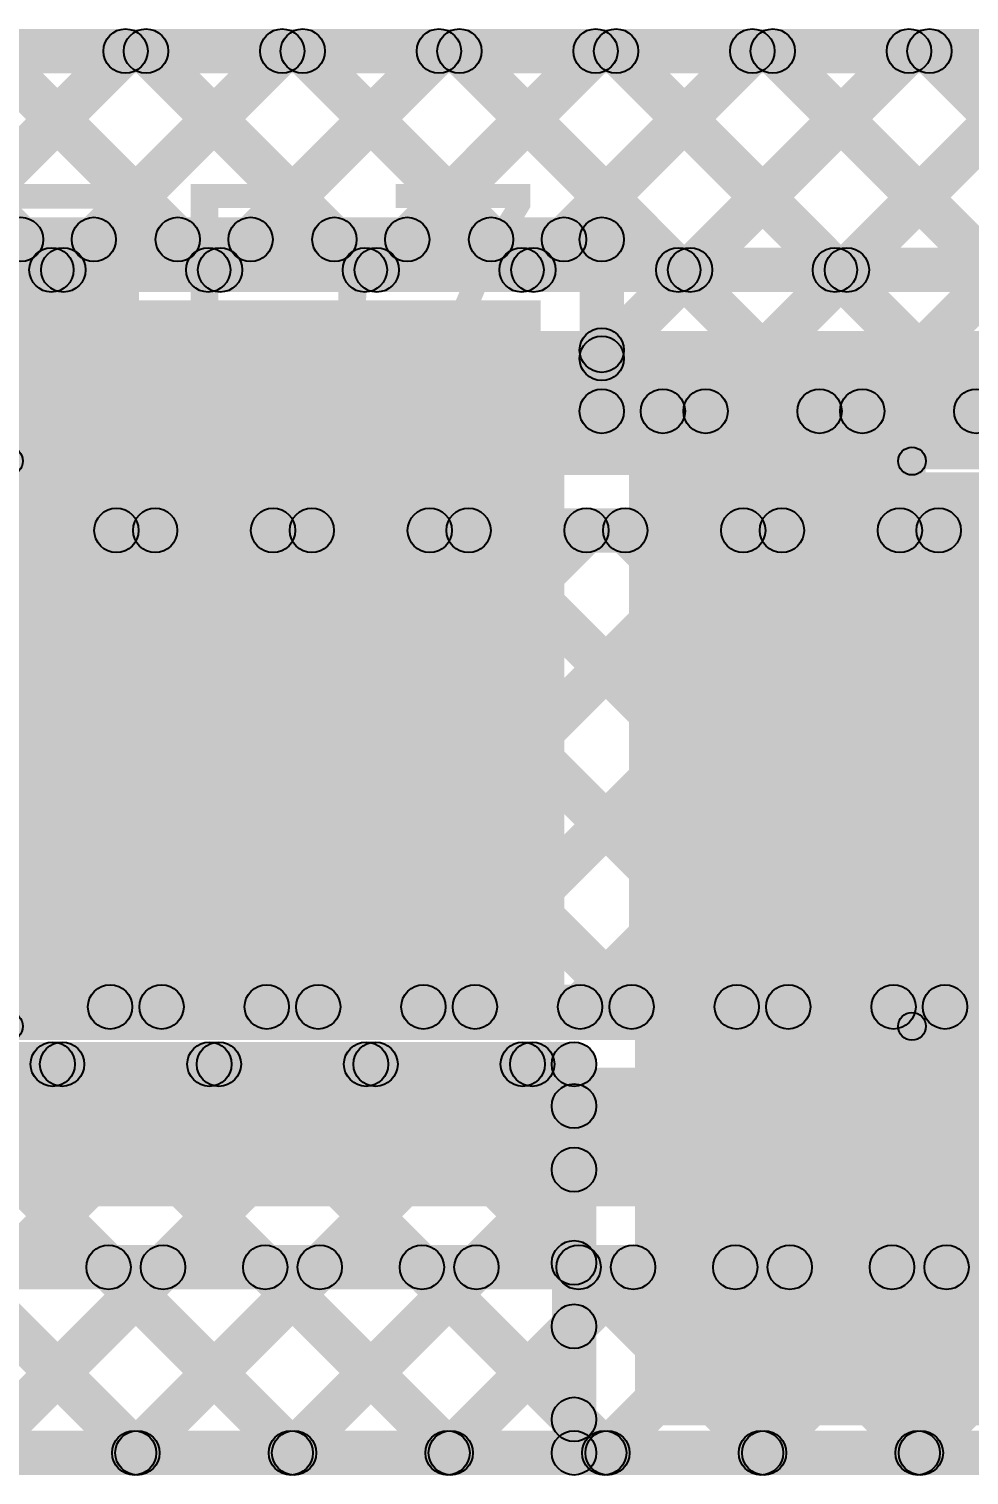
# Model space of a CAD drawing. Header units: millimetres. Extents: x -0.2 to 4.57, y -0.3 to 0.49.
# Drawn here: x 3.1789 to 3.3486, y 0.027 to 0.288 of the extents above; entities that cross this region are included whole.
import ezdxf

# ---------------------------------------------------------------- set-up
doc = ezdxf.new("R2010")
doc.units = ezdxf.units.MM
doc.header["$MEASUREMENT"] = 0
for name, color, linetype in [('BottomLayer', 5, 'Continuous'), ('TopLayer', 1, 'Continuous'), ('TopOverlay', 2, 'Continuous'), ('TopPaste', 8, 'Continuous'), ('TopSolder', 216, 'Continuous')]:
    doc.layers.add(name, color=color, linetype=linetype)

# ---------------------------------------------------------------- blocks, each defined once
blk = doc.blocks.new('W_____LED_9')
at = {"layer": 'TopLayer'}
for points in [[(-0.06526, 0.04685), (-0.02195, 0.04685), (-0.02195, -0.04685), (-0.06526, -0.04685)], [(-0.00226, 0.04685), (0.08947, 0.04685), (0.08947, -0.04685), (-0.00226, -0.04685)]]:
    blk.add_hatch(color=1, dxfattribs=at).paths.add_polyline_path(points)
at = {"layer": 'TopOverlay'}
h = blk.add_hatch(color=2, dxfattribs=at)
edge = h.paths.add_edge_path()
edge.add_arc((-0.069, 0.051), 0.0025, 0, 360)
h = blk.add_hatch(color=2, dxfattribs=at)
edge = h.paths.add_edge_path()
edge.add_arc((-0.069, 0.051), 0.0025, 0, 360)
for points in [[(0.094, 0.0535), (0.094, 0.0485), (-0.069, 0.0485), (-0.069, 0.0535)], [(0.134, 0.05301), (0.091, 0.05301), (0.091, -0.05299), (0.134, -0.05299)], [(-0.0715, 0.051), (-0.0665, 0.051), (-0.0665, -0.051), (-0.0715, -0.051)], [(0.094, -0.0485), (0.094, -0.0535), (-0.069, -0.0535), (-0.069, -0.0485)]]:
    blk.add_hatch(color=2, dxfattribs=at).paths.add_polyline_path(points)
h = blk.add_hatch(color=2, dxfattribs=at)
edge = h.paths.add_edge_path()
edge.add_arc((0.094, 0.051), 0.0025, 0, 360)
h = blk.add_hatch(color=2, dxfattribs=at)
edge = h.paths.add_edge_path()
edge.add_arc((-0.069, -0.051), 0.0025, 0, 360)
h = blk.add_hatch(color=2, dxfattribs=at)
edge = h.paths.add_edge_path()
edge.add_arc((-0.069, -0.051), 0.0025, 0, 360)
h = blk.add_hatch(color=2, dxfattribs=at)
edge = h.paths.add_edge_path()
edge.add_arc((0.094, -0.051), 0.0025, 0, 360)
at = {"layer": 'TopPaste'}
for points in [[(-0.06526, 0.04685), (-0.02195, 0.04685), (-0.02195, -0.04685), (-0.06526, -0.04685)], [(-0.00226, 0.04685), (0.08947, 0.04685), (0.08947, -0.04685), (-0.00226, -0.04685)]]:
    blk.add_hatch(color=8, dxfattribs=at).paths.add_polyline_path(points)
at = {"layer": 'TopSolder'}
for points in [[(-0.06926, 0.05085), (-0.01795, 0.05085), (-0.01795, -0.05085), (-0.06926, -0.05085)], [(-0.00626, 0.05085), (0.09347, 0.05085), (0.09347, -0.05085), (-0.00626, -0.05085)]]:
    blk.add_hatch(color=216, dxfattribs=at).paths.add_polyline_path(points)
at = {"layer": 'TopOverlay'}
for centre in [(-0.069, 0.051), (-0.069, 0.051), (0.094, 0.051), (-0.069, -0.051), (-0.069, -0.051), (0.094, -0.051)]:
    blk.add_circle(centre, 0.0025, dxfattribs=at)

msp = doc.modelspace()

# ---------------------------------------------------------------- hatches: boundary and pattern name
at = {"layer": 'BottomLayer'}
for points in [[(0.05826, 0.28), (0.05826, 0.288), (4.48726, 0.288), (4.48726, 0.28)], [(3.1406, 0.28117), (3.14626, 0.28683), (3.18576, 0.24733), (3.1801, 0.24167)], [(3.15963, 0.24167), (3.15397, 0.24733), (3.19347, 0.28683), (3.19913, 0.28117)], [(3.16889, 0.28117), (3.17455, 0.28683), (3.21405, 0.24733), (3.20839, 0.24167)], [(3.18791, 0.24167), (3.18226, 0.24733), (3.22176, 0.28683), (3.22741, 0.28117)], [(3.19717, 0.28117), (3.20283, 0.28683), (3.24233, 0.24733), (3.23667, 0.24167)], [(3.2162, 0.24167), (3.21054, 0.24733), (3.25004, 0.28683), (3.2557, 0.28117)], [(3.22546, 0.28117), (3.23111, 0.28683), (3.27061, 0.24733), (3.26496, 0.24167)], [(3.24448, 0.24167), (3.23882, 0.24733), (3.27832, 0.28683), (3.28398, 0.28117)], [(3.25374, 0.28117), (3.2594, 0.28683), (3.2989, 0.24733), (3.29324, 0.24167)], [(3.27277, 0.24167), (3.26711, 0.24733), (3.30661, 0.28683), (3.31227, 0.28117)], [(3.28203, 0.28117), (3.28768, 0.28683), (3.32718, 0.24733), (3.32153, 0.24167)], [(3.30105, 0.24167), (3.29539, 0.24733), (3.33489, 0.28683), (3.34055, 0.28117)], [(3.31031, 0.28117), (3.31597, 0.28683), (3.35547, 0.24733), (3.34981, 0.24167)], [(3.32933, 0.24167), (3.32368, 0.24733), (3.36318, 0.28683), (3.36883, 0.28117)], [(3.33859, 0.28117), (3.34425, 0.28683), (3.38375, 0.24733), (3.37809, 0.24167)], [(2.52026, 0.2405), (2.52026, 0.2485), (3.49926, 0.2485), (3.49926, 0.2405)], [(2.52026, 0.2085), (2.52026, 0.2335), (3.49926, 0.2335), (3.49926, 0.2085)], [(2.53, 0.1935), (2.53, 0.2015), (3.39404, 0.2015), (3.39404, 0.1935)], [(3.11148, 0.10867), (3.10582, 0.11433), (3.19182, 0.20033), (3.19748, 0.19467)], [(3.11397, 0.19467), (3.11962, 0.20033), (3.20562, 0.11433), (3.19997, 0.10867)], [(3.13977, 0.10867), (3.13411, 0.11433), (3.22011, 0.20033), (3.22577, 0.19467)], [(3.14225, 0.19467), (3.14791, 0.20033), (3.23391, 0.11433), (3.22825, 0.10867)], [(3.16805, 0.10867), (3.16239, 0.11433), (3.24839, 0.20033), (3.25405, 0.19467)], [(3.17054, 0.19467), (3.17619, 0.20033), (3.26219, 0.11433), (3.25654, 0.10867)], [(3.19633, 0.10867), (3.19068, 0.11433), (3.27668, 0.20033), (3.28233, 0.19467)], [(3.19882, 0.19467), (3.20448, 0.20033), (3.29048, 0.11433), (3.28482, 0.10867)], [(3.22462, 0.10867), (3.21896, 0.11433), (3.30496, 0.20033), (3.31062, 0.19467)], [(3.2271, 0.19467), (3.23276, 0.20033), (3.31876, 0.11433), (3.3131, 0.10867)], [(3.2529, 0.10867), (3.24725, 0.11433), (3.33325, 0.20033), (3.3389, 0.19467)], [(3.25539, 0.19467), (3.26105, 0.20033), (3.34705, 0.11433), (3.34139, 0.10867)], [(3.28119, 0.10867), (3.27553, 0.11433), (3.36153, 0.20033), (3.36719, 0.19467)], [(3.28367, 0.19467), (3.28933, 0.20033), (3.37533, 0.11433), (3.36967, 0.10867)], [(3.30947, 0.10867), (3.30381, 0.11433), (3.38981, 0.20033), (3.39547, 0.19467)], [(3.31196, 0.19467), (3.31761, 0.20033), (3.38642, 0.13152), (3.38077, 0.12586)], [(3.34024, 0.19467), (3.3459, 0.20033), (3.37802, 0.16821), (3.37236, 0.16255)], [(3.33776, 0.10867), (3.3321, 0.11433), (3.372, 0.15423), (3.37766, 0.14857)], [(2.76194, 0.1075), (2.76194, 0.1155), (3.40402, 0.1155), (3.40402, 0.1075)], [(2.75126, 0.0755), (2.75126, 0.1005), (4.18547, 0.1005), (4.18547, 0.0755)], [(2.76194, 0.0605), (2.76194, 0.0685), (4.17479, 0.0685), (4.17479, 0.0605)], [(3.16211, 0.06167), (3.16777, 0.06733), (3.20127, 0.03383), (3.19561, 0.02817)], [(3.1724, 0.02817), (3.16675, 0.03383), (3.20025, 0.06733), (3.2059, 0.06167)], [(3.1904, 0.06167), (3.19606, 0.06733), (3.22956, 0.03383), (3.2239, 0.02817)], [(3.20069, 0.02817), (3.19503, 0.03383), (3.22853, 0.06733), (3.23419, 0.06167)], [(3.21868, 0.06167), (3.22434, 0.06733), (3.25784, 0.03383), (3.25218, 0.02817)], [(3.22897, 0.02817), (3.22331, 0.03383), (3.25681, 0.06733), (3.26247, 0.06167)], [(3.24697, 0.06167), (3.25262, 0.06733), (3.28612, 0.03383), (3.28047, 0.02817)], [(3.25726, 0.02817), (3.2516, 0.03383), (3.2851, 0.06733), (3.29076, 0.06167)], [(3.27525, 0.06167), (3.28091, 0.06733), (3.31441, 0.03383), (3.30875, 0.02817)], [(3.28554, 0.02817), (3.27988, 0.03383), (3.31338, 0.06733), (3.31904, 0.06167)], [(3.30354, 0.06167), (3.30919, 0.06733), (3.34269, 0.03383), (3.33704, 0.02817)], [(3.31382, 0.02817), (3.30817, 0.03383), (3.34167, 0.06733), (3.34732, 0.06167)], [(3.33182, 0.06167), (3.33748, 0.06733), (3.37098, 0.03383), (3.36532, 0.02817)], [(3.34211, 0.02817), (3.33645, 0.03383), (3.36995, 0.06733), (3.37561, 0.06167)], [(0.05826, 0.027), (0.05826, 0.035), (4.48726, 0.035), (4.48726, 0.027)]]:
    msp.add_hatch(color=5, dxfattribs=at).paths.add_polyline_path(points)
h = msp.add_hatch(color=5, dxfattribs=at)
edge = h.paths.add_edge_path()
edge.add_arc((3.1963, 0.284), 0.004, 0, 360)
h = msp.add_hatch(color=5, dxfattribs=at)
edge = h.paths.add_edge_path()
edge.add_arc((3.2, 0.284), 0.004, 0, 360)
h = msp.add_hatch(color=5, dxfattribs=at)
edge = h.paths.add_edge_path()
edge.add_arc((3.22458, 0.284), 0.004, 0, 360)
h = msp.add_hatch(color=5, dxfattribs=at)
edge = h.paths.add_edge_path()
edge.add_arc((3.22829, 0.284), 0.004, 0, 360)
h = msp.add_hatch(color=5, dxfattribs=at)
edge = h.paths.add_edge_path()
edge.add_arc((3.25287, 0.284), 0.004, 0, 360)
h = msp.add_hatch(color=5, dxfattribs=at)
edge = h.paths.add_edge_path()
edge.add_arc((3.25657, 0.284), 0.004, 0, 360)
h = msp.add_hatch(color=5, dxfattribs=at)
edge = h.paths.add_edge_path()
edge.add_arc((3.28115, 0.284), 0.004, 0, 360)
h = msp.add_hatch(color=5, dxfattribs=at)
edge = h.paths.add_edge_path()
edge.add_arc((3.28485, 0.284), 0.004, 0, 360)
h = msp.add_hatch(color=5, dxfattribs=at)
edge = h.paths.add_edge_path()
edge.add_arc((3.30944, 0.284), 0.004, 0, 360)
h = msp.add_hatch(color=5, dxfattribs=at)
edge = h.paths.add_edge_path()
edge.add_arc((3.31314, 0.284), 0.004, 0, 360)
h = msp.add_hatch(color=5, dxfattribs=at)
edge = h.paths.add_edge_path()
edge.add_arc((3.33772, 0.284), 0.004, 0, 360)
h = msp.add_hatch(color=5, dxfattribs=at)
edge = h.paths.add_edge_path()
edge.add_arc((3.34142, 0.284), 0.004, 0, 360)
h = msp.add_hatch(color=5, dxfattribs=at)
edge = h.paths.add_edge_path()
edge.add_arc((3.18293, 0.2445), 0.004, 0, 360)
h = msp.add_hatch(color=5, dxfattribs=at)
edge = h.paths.add_edge_path()
edge.add_arc((3.18508, 0.2445), 0.004, 0, 360)
h = msp.add_hatch(color=5, dxfattribs=at)
edge = h.paths.add_edge_path()
edge.add_arc((3.21122, 0.2445), 0.004, 0, 360)
h = msp.add_hatch(color=5, dxfattribs=at)
edge = h.paths.add_edge_path()
edge.add_arc((3.21337, 0.2445), 0.004, 0, 360)
h = msp.add_hatch(color=5, dxfattribs=at)
edge = h.paths.add_edge_path()
edge.add_arc((3.2395, 0.2445), 0.004, 0, 360)
h = msp.add_hatch(color=5, dxfattribs=at)
edge = h.paths.add_edge_path()
edge.add_arc((3.24165, 0.2445), 0.004, 0, 360)
h = msp.add_hatch(color=5, dxfattribs=at)
edge = h.paths.add_edge_path()
edge.add_arc((3.26779, 0.2445), 0.004, 0, 360)
h = msp.add_hatch(color=5, dxfattribs=at)
edge = h.paths.add_edge_path()
edge.add_arc((3.26994, 0.2445), 0.004, 0, 360)
h = msp.add_hatch(color=5, dxfattribs=at)
edge = h.paths.add_edge_path()
edge.add_arc((3.29607, 0.2445), 0.004, 0, 360)
h = msp.add_hatch(color=5, dxfattribs=at)
edge = h.paths.add_edge_path()
edge.add_arc((3.29822, 0.2445), 0.004, 0, 360)
h = msp.add_hatch(color=5, dxfattribs=at)
edge = h.paths.add_edge_path()
edge.add_arc((3.32435, 0.2445), 0.004, 0, 360)
h = msp.add_hatch(color=5, dxfattribs=at)
edge = h.paths.add_edge_path()
edge.add_arc((3.32651, 0.2445), 0.004, 0, 360)
h = msp.add_hatch(color=5, dxfattribs=at)
edge = h.paths.add_edge_path()
edge.add_arc((3.19465, 0.1975), 0.004, 0, 360)
h = msp.add_hatch(color=5, dxfattribs=at)
edge = h.paths.add_edge_path()
edge.add_arc((3.20165, 0.1975), 0.004, 0, 360)
h = msp.add_hatch(color=5, dxfattribs=at)
edge = h.paths.add_edge_path()
edge.add_arc((3.22294, 0.1975), 0.004, 0, 360)
h = msp.add_hatch(color=5, dxfattribs=at)
edge = h.paths.add_edge_path()
edge.add_arc((3.22993, 0.1975), 0.004, 0, 360)
h = msp.add_hatch(color=5, dxfattribs=at)
edge = h.paths.add_edge_path()
edge.add_arc((3.25122, 0.1975), 0.004, 0, 360)
h = msp.add_hatch(color=5, dxfattribs=at)
edge = h.paths.add_edge_path()
edge.add_arc((3.25822, 0.1975), 0.004, 0, 360)
h = msp.add_hatch(color=5, dxfattribs=at)
edge = h.paths.add_edge_path()
edge.add_arc((3.27951, 0.1975), 0.004, 0, 360)
h = msp.add_hatch(color=5, dxfattribs=at)
edge = h.paths.add_edge_path()
edge.add_arc((3.2865, 0.1975), 0.004, 0, 360)
h = msp.add_hatch(color=5, dxfattribs=at)
edge = h.paths.add_edge_path()
edge.add_arc((3.30779, 0.1975), 0.004, 0, 360)
h = msp.add_hatch(color=5, dxfattribs=at)
edge = h.paths.add_edge_path()
edge.add_arc((3.31479, 0.1975), 0.004, 0, 360)
h = msp.add_hatch(color=5, dxfattribs=at)
edge = h.paths.add_edge_path()
edge.add_arc((3.33607, 0.1975), 0.004, 0, 360)
h = msp.add_hatch(color=5, dxfattribs=at)
edge = h.paths.add_edge_path()
edge.add_arc((3.34307, 0.1975), 0.004, 0, 360)
h = msp.add_hatch(color=5, dxfattribs=at)
edge = h.paths.add_edge_path()
edge.add_arc((3.19351, 0.1115), 0.004, 0, 360)
h = msp.add_hatch(color=5, dxfattribs=at)
edge = h.paths.add_edge_path()
edge.add_arc((3.2028, 0.1115), 0.004, 0, 360)
h = msp.add_hatch(color=5, dxfattribs=at)
edge = h.paths.add_edge_path()
edge.add_arc((3.22179, 0.1115), 0.004, 0, 360)
h = msp.add_hatch(color=5, dxfattribs=at)
edge = h.paths.add_edge_path()
edge.add_arc((3.23108, 0.1115), 0.004, 0, 360)
h = msp.add_hatch(color=5, dxfattribs=at)
edge = h.paths.add_edge_path()
edge.add_arc((3.25007, 0.1115), 0.004, 0, 360)
h = msp.add_hatch(color=5, dxfattribs=at)
edge = h.paths.add_edge_path()
edge.add_arc((3.25936, 0.1115), 0.004, 0, 360)
h = msp.add_hatch(color=5, dxfattribs=at)
edge = h.paths.add_edge_path()
edge.add_arc((3.27836, 0.1115), 0.004, 0, 360)
h = msp.add_hatch(color=5, dxfattribs=at)
edge = h.paths.add_edge_path()
edge.add_arc((3.28765, 0.1115), 0.004, 0, 360)
h = msp.add_hatch(color=5, dxfattribs=at)
edge = h.paths.add_edge_path()
edge.add_arc((3.30664, 0.1115), 0.004, 0, 360)
h = msp.add_hatch(color=5, dxfattribs=at)
edge = h.paths.add_edge_path()
edge.add_arc((3.31593, 0.1115), 0.004, 0, 360)
h = msp.add_hatch(color=5, dxfattribs=at)
edge = h.paths.add_edge_path()
edge.add_arc((3.33493, 0.1115), 0.004, 0, 360)
h = msp.add_hatch(color=5, dxfattribs=at)
edge = h.paths.add_edge_path()
edge.add_arc((3.34422, 0.1115), 0.004, 0, 360)
h = msp.add_hatch(color=5, dxfattribs=at)
edge = h.paths.add_edge_path()
edge.add_arc((3.19323, 0.0645), 0.004, 0, 360)
h = msp.add_hatch(color=5, dxfattribs=at)
edge = h.paths.add_edge_path()
edge.add_arc((3.20307, 0.0645), 0.004, 0, 360)
h = msp.add_hatch(color=5, dxfattribs=at)
edge = h.paths.add_edge_path()
edge.add_arc((3.22151, 0.0645), 0.004, 0, 360)
h = msp.add_hatch(color=5, dxfattribs=at)
edge = h.paths.add_edge_path()
edge.add_arc((3.23136, 0.0645), 0.004, 0, 360)
h = msp.add_hatch(color=5, dxfattribs=at)
edge = h.paths.add_edge_path()
edge.add_arc((3.2498, 0.0645), 0.004, 0, 360)
h = msp.add_hatch(color=5, dxfattribs=at)
edge = h.paths.add_edge_path()
edge.add_arc((3.25964, 0.0645), 0.004, 0, 360)
h = msp.add_hatch(color=5, dxfattribs=at)
edge = h.paths.add_edge_path()
edge.add_arc((3.27808, 0.0645), 0.004, 0, 360)
h = msp.add_hatch(color=5, dxfattribs=at)
edge = h.paths.add_edge_path()
edge.add_arc((3.28793, 0.0645), 0.004, 0, 360)
h = msp.add_hatch(color=5, dxfattribs=at)
edge = h.paths.add_edge_path()
edge.add_arc((3.30636, 0.0645), 0.004, 0, 360)
h = msp.add_hatch(color=5, dxfattribs=at)
edge = h.paths.add_edge_path()
edge.add_arc((3.31621, 0.0645), 0.004, 0, 360)
h = msp.add_hatch(color=5, dxfattribs=at)
edge = h.paths.add_edge_path()
edge.add_arc((3.33465, 0.0645), 0.004, 0, 360)
h = msp.add_hatch(color=5, dxfattribs=at)
edge = h.paths.add_edge_path()
edge.add_arc((3.3445, 0.0645), 0.004, 0, 360)
h = msp.add_hatch(color=5, dxfattribs=at)
edge = h.paths.add_edge_path()
edge.add_arc((3.19786, 0.031), 0.004, 0, 360)
h = msp.add_hatch(color=5, dxfattribs=at)
edge = h.paths.add_edge_path()
edge.add_arc((3.19844, 0.031), 0.004, 0, 360)
h = msp.add_hatch(color=5, dxfattribs=at)
edge = h.paths.add_edge_path()
edge.add_arc((3.22614, 0.031), 0.004, 0, 360)
h = msp.add_hatch(color=5, dxfattribs=at)
edge = h.paths.add_edge_path()
edge.add_arc((3.22673, 0.031), 0.004, 0, 360)
h = msp.add_hatch(color=5, dxfattribs=at)
edge = h.paths.add_edge_path()
edge.add_arc((3.25443, 0.031), 0.004, 0, 360)
h = msp.add_hatch(color=5, dxfattribs=at)
edge = h.paths.add_edge_path()
edge.add_arc((3.25501, 0.031), 0.004, 0, 360)
h = msp.add_hatch(color=5, dxfattribs=at)
edge = h.paths.add_edge_path()
edge.add_arc((3.28271, 0.031), 0.004, 0, 360)
h = msp.add_hatch(color=5, dxfattribs=at)
edge = h.paths.add_edge_path()
edge.add_arc((3.2833, 0.031), 0.004, 0, 360)
h = msp.add_hatch(color=5, dxfattribs=at)
edge = h.paths.add_edge_path()
edge.add_arc((3.311, 0.031), 0.004, 0, 360)
h = msp.add_hatch(color=5, dxfattribs=at)
edge = h.paths.add_edge_path()
edge.add_arc((3.31158, 0.031), 0.004, 0, 360)
h = msp.add_hatch(color=5, dxfattribs=at)
edge = h.paths.add_edge_path()
edge.add_arc((3.33928, 0.031), 0.004, 0, 360)
h = msp.add_hatch(color=5, dxfattribs=at)
edge = h.paths.add_edge_path()
edge.add_arc((3.33986, 0.031), 0.004, 0, 360)
at = {"layer": 'TopLayer'}
for points in [[(0.05826, 0.28), (0.05826, 0.288), (4.48726, 0.288), (4.48726, 0.28)], [(3.1406, 0.28117), (3.14626, 0.28683), (3.18026, 0.25283), (3.1746, 0.24717)], [(3.16513, 0.24717), (3.15947, 0.25283), (3.19347, 0.28683), (3.19913, 0.28117)], [(3.16889, 0.28117), (3.17455, 0.28683), (3.20855, 0.25283), (3.20289, 0.24717)], [(3.19341, 0.24717), (3.18776, 0.25283), (3.22176, 0.28683), (3.22741, 0.28117)], [(3.19717, 0.28117), (3.20283, 0.28683), (3.23683, 0.25283), (3.23117, 0.24717)], [(3.2217, 0.24717), (3.21604, 0.25283), (3.25004, 0.28683), (3.2557, 0.28117)], [(3.22546, 0.28117), (3.23111, 0.28683), (3.26511, 0.25283), (3.25946, 0.24717)], [(3.24998, 0.24717), (3.24432, 0.25283), (3.27832, 0.28683), (3.28398, 0.28117)], [(3.25374, 0.28117), (3.2594, 0.28683), (3.3244, 0.22183), (3.31874, 0.21617)], [(3.27827, 0.24717), (3.27261, 0.25283), (3.30661, 0.28683), (3.31227, 0.28117)], [(3.28509, 0.22571), (3.27943, 0.23137), (3.33489, 0.28683), (3.34055, 0.28117)], [(3.28203, 0.28117), (3.28768, 0.28683), (3.35268, 0.22183), (3.34703, 0.21617)], [(3.30383, 0.21617), (3.29818, 0.22183), (3.36318, 0.28683), (3.36883, 0.28117)], [(3.31031, 0.28117), (3.31597, 0.28683), (3.38097, 0.22183), (3.37531, 0.21617)], [(3.33212, 0.21617), (3.32646, 0.22183), (3.39146, 0.28683), (3.39712, 0.28117)], [(3.33859, 0.28117), (3.34425, 0.28683), (3.42066, 0.21042), (3.415, 0.20476)], [(2.99526, 0.246), (2.99526, 0.254), (3.28226, 0.254), (3.28226, 0.246)], [(3.28626, 0.219), (3.27826, 0.219), (3.27826, 0.25), (3.28626, 0.25)], [(3.27126, 0.239), (3.00626, 0.239), (3.00626, 0.169), (3.27126, 0.169)], [(3.27943, 0.22719), (3.28509, 0.23285), (3.29611, 0.22183), (3.29046, 0.21617)], [(3.28226, 0.215), (3.28226, 0.223), (3.38326, 0.223), (3.38326, 0.215)], [(3.28826, 0.036), (3.37226, 0.036), (3.37226, 0.208), (3.28826, 0.208)], [(3.0969, 0.15517), (3.10256, 0.16083), (3.22956, 0.03383), (3.2239, 0.02817)], [(3.09243, 0.13135), (3.09809, 0.13701), (3.20127, 0.03383), (3.19561, 0.02817)], [(3.16879, 0.09715), (3.16879, 0.10515), (3.27726, 0.10515), (3.27726, 0.09715)], [(3.11583, 0.02817), (3.11018, 0.03383), (3.18033, 0.10398), (3.18598, 0.09832)], [(3.14412, 0.02817), (3.13846, 0.03383), (3.20861, 0.10398), (3.21427, 0.09832)], [(3.1724, 0.02817), (3.16675, 0.03383), (3.2369, 0.10398), (3.24255, 0.09832)], [(3.18203, 0.09832), (3.18769, 0.10398), (3.25784, 0.03383), (3.25218, 0.02817)], [(3.20069, 0.02817), (3.19503, 0.03383), (3.26518, 0.10398), (3.27084, 0.09832)], [(3.21032, 0.09832), (3.21597, 0.10398), (3.28009, 0.03986), (3.27443, 0.0342)], [(3.2386, 0.09832), (3.24426, 0.10398), (3.28009, 0.06814), (3.27443, 0.06249)], [(3.26689, 0.09832), (3.27254, 0.10398), (3.28009, 0.09643), (3.27443, 0.09077)], [(3.28126, 0.031), (3.27326, 0.031), (3.27326, 0.10115), (3.28126, 0.10115)], [(3.28926, 0.036), (3.67526, 0.036), (3.67526, 0.093), (3.28926, 0.093)], [(3.22897, 0.02817), (3.22331, 0.03383), (3.27443, 0.08495), (3.28009, 0.07929)], [(3.25726, 0.02817), (3.2516, 0.03383), (3.27443, 0.05666), (3.28009, 0.05101)], [(0.05826, 0.027), (0.05826, 0.035), (3.27726, 0.035), (3.27726, 0.027)]]:
    msp.add_hatch(color=1, dxfattribs=at).paths.add_polyline_path(points)
h = msp.add_hatch(color=1, dxfattribs=at)
edge = h.paths.add_edge_path()
edge.add_arc((3.1963, 0.284), 0.004, 0, 360)
h = msp.add_hatch(color=1, dxfattribs=at)
edge = h.paths.add_edge_path()
edge.add_arc((3.2, 0.284), 0.004, 0, 360)
h = msp.add_hatch(color=1, dxfattribs=at)
edge = h.paths.add_edge_path()
edge.add_arc((3.22458, 0.284), 0.004, 0, 360)
h = msp.add_hatch(color=1, dxfattribs=at)
edge = h.paths.add_edge_path()
edge.add_arc((3.22829, 0.284), 0.004, 0, 360)
h = msp.add_hatch(color=1, dxfattribs=at)
edge = h.paths.add_edge_path()
edge.add_arc((3.25287, 0.284), 0.004, 0, 360)
h = msp.add_hatch(color=1, dxfattribs=at)
edge = h.paths.add_edge_path()
edge.add_arc((3.25657, 0.284), 0.004, 0, 360)
h = msp.add_hatch(color=1, dxfattribs=at)
edge = h.paths.add_edge_path()
edge.add_arc((3.28115, 0.284), 0.004, 0, 360)
h = msp.add_hatch(color=1, dxfattribs=at)
edge = h.paths.add_edge_path()
edge.add_arc((3.28485, 0.284), 0.004, 0, 360)
h = msp.add_hatch(color=1, dxfattribs=at)
edge = h.paths.add_edge_path()
edge.add_arc((3.30944, 0.284), 0.004, 0, 360)
h = msp.add_hatch(color=1, dxfattribs=at)
edge = h.paths.add_edge_path()
edge.add_arc((3.31314, 0.284), 0.004, 0, 360)
h = msp.add_hatch(color=1, dxfattribs=at)
edge = h.paths.add_edge_path()
edge.add_arc((3.33772, 0.284), 0.004, 0, 360)
h = msp.add_hatch(color=1, dxfattribs=at)
edge = h.paths.add_edge_path()
edge.add_arc((3.34142, 0.284), 0.004, 0, 360)
h = msp.add_hatch(color=1, dxfattribs=at)
edge = h.paths.add_edge_path()
edge.add_arc((3.17743, 0.25), 0.004, 0, 360)
h = msp.add_hatch(color=1, dxfattribs=at)
edge = h.paths.add_edge_path()
edge.add_arc((3.19058, 0.25), 0.004, 0, 360)
h = msp.add_hatch(color=1, dxfattribs=at)
edge = h.paths.add_edge_path()
edge.add_arc((3.20572, 0.25), 0.004, 0, 360)
h = msp.add_hatch(color=1, dxfattribs=at)
edge = h.paths.add_edge_path()
edge.add_arc((3.21887, 0.25), 0.004, 0, 360)
h = msp.add_hatch(color=1, dxfattribs=at)
edge = h.paths.add_edge_path()
edge.add_arc((3.234, 0.25), 0.004, 0, 360)
h = msp.add_hatch(color=1, dxfattribs=at)
edge = h.paths.add_edge_path()
edge.add_arc((3.24715, 0.25), 0.004, 0, 360)
h = msp.add_hatch(color=1, dxfattribs=at)
edge = h.paths.add_edge_path()
edge.add_arc((3.26229, 0.25), 0.004, 0, 360)
h = msp.add_hatch(color=1, dxfattribs=at)
edge = h.paths.add_edge_path()
edge.add_arc((3.27544, 0.25), 0.004, 0, 360)
h = msp.add_hatch(color=1, dxfattribs=at)
edge = h.paths.add_edge_path()
edge.add_arc((3.28226, 0.25), 0.004, 0, 360)
h = msp.add_hatch(color=1, dxfattribs=at)
edge = h.paths.add_edge_path()
edge.add_arc((3.28226, 0.25), 0.004, 0, 360)
h = msp.add_hatch(color=1, dxfattribs=at)
edge = h.paths.add_edge_path()
edge.add_arc((3.28226, 0.23002), 0.004, 0, 360)
h = msp.add_hatch(color=1, dxfattribs=at)
edge = h.paths.add_edge_path()
edge.add_arc((3.28226, 0.22854), 0.004, 0, 360)
h = msp.add_hatch(color=1, dxfattribs=at)
edge = h.paths.add_edge_path()
edge.add_arc((3.28226, 0.219), 0.004, 0, 360)
h = msp.add_hatch(color=1, dxfattribs=at)
edge = h.paths.add_edge_path()
edge.add_arc((3.28226, 0.219), 0.004, 0, 360)
h = msp.add_hatch(color=1, dxfattribs=at)
edge = h.paths.add_edge_path()
edge.add_arc((3.29329, 0.219), 0.004, 0, 360)
h = msp.add_hatch(color=1, dxfattribs=at)
edge = h.paths.add_edge_path()
edge.add_arc((3.30101, 0.219), 0.004, 0, 360)
h = msp.add_hatch(color=1, dxfattribs=at)
edge = h.paths.add_edge_path()
edge.add_arc((3.32157, 0.219), 0.004, 0, 360)
h = msp.add_hatch(color=1, dxfattribs=at)
edge = h.paths.add_edge_path()
edge.add_arc((3.32929, 0.219), 0.004, 0, 360)
h = msp.add_hatch(color=1, dxfattribs=at)
edge = h.paths.add_edge_path()
edge.add_arc((3.34985, 0.219), 0.004, 0, 360)
h = msp.add_hatch(color=1, dxfattribs=at)
edge = h.paths.add_edge_path()
edge.add_arc((3.18316, 0.10115), 0.004, 0, 360)
h = msp.add_hatch(color=1, dxfattribs=at)
edge = h.paths.add_edge_path()
edge.add_arc((3.18486, 0.10115), 0.004, 0, 360)
h = msp.add_hatch(color=1, dxfattribs=at)
edge = h.paths.add_edge_path()
edge.add_arc((3.21144, 0.10115), 0.004, 0, 360)
h = msp.add_hatch(color=1, dxfattribs=at)
edge = h.paths.add_edge_path()
edge.add_arc((3.21315, 0.10115), 0.004, 0, 360)
h = msp.add_hatch(color=1, dxfattribs=at)
edge = h.paths.add_edge_path()
edge.add_arc((3.23972, 0.10115), 0.004, 0, 360)
h = msp.add_hatch(color=1, dxfattribs=at)
edge = h.paths.add_edge_path()
edge.add_arc((3.24143, 0.10115), 0.004, 0, 360)
h = msp.add_hatch(color=1, dxfattribs=at)
edge = h.paths.add_edge_path()
edge.add_arc((3.26801, 0.10115), 0.004, 0, 360)
h = msp.add_hatch(color=1, dxfattribs=at)
edge = h.paths.add_edge_path()
edge.add_arc((3.26971, 0.10115), 0.004, 0, 360)
h = msp.add_hatch(color=1, dxfattribs=at)
edge = h.paths.add_edge_path()
edge.add_arc((3.27726, 0.10115), 0.004, 0, 360)
h = msp.add_hatch(color=1, dxfattribs=at)
edge = h.paths.add_edge_path()
edge.add_arc((3.27726, 0.10115), 0.004, 0, 360)
h = msp.add_hatch(color=1, dxfattribs=at)
edge = h.paths.add_edge_path()
edge.add_arc((3.27726, 0.0936), 0.004, 0, 360)
h = msp.add_hatch(color=1, dxfattribs=at)
edge = h.paths.add_edge_path()
edge.add_arc((3.27726, 0.08212), 0.004, 0, 360)
h = msp.add_hatch(color=1, dxfattribs=at)
edge = h.paths.add_edge_path()
edge.add_arc((3.27726, 0.06532), 0.004, 0, 360)
h = msp.add_hatch(color=1, dxfattribs=at)
edge = h.paths.add_edge_path()
edge.add_arc((3.27726, 0.05383), 0.004, 0, 360)
h = msp.add_hatch(color=1, dxfattribs=at)
edge = h.paths.add_edge_path()
edge.add_arc((3.27726, 0.03703), 0.004, 0, 360)
h = msp.add_hatch(color=1, dxfattribs=at)
edge = h.paths.add_edge_path()
edge.add_arc((3.19786, 0.031), 0.004, 0, 360)
h = msp.add_hatch(color=1, dxfattribs=at)
edge = h.paths.add_edge_path()
edge.add_arc((3.19844, 0.031), 0.004, 0, 360)
h = msp.add_hatch(color=1, dxfattribs=at)
edge = h.paths.add_edge_path()
edge.add_arc((3.22614, 0.031), 0.004, 0, 360)
h = msp.add_hatch(color=1, dxfattribs=at)
edge = h.paths.add_edge_path()
edge.add_arc((3.22673, 0.031), 0.004, 0, 360)
h = msp.add_hatch(color=1, dxfattribs=at)
edge = h.paths.add_edge_path()
edge.add_arc((3.25443, 0.031), 0.004, 0, 360)
h = msp.add_hatch(color=1, dxfattribs=at)
edge = h.paths.add_edge_path()
edge.add_arc((3.25501, 0.031), 0.004, 0, 360)
h = msp.add_hatch(color=1, dxfattribs=at)
edge = h.paths.add_edge_path()
edge.add_arc((3.27726, 0.031), 0.004, 0, 360)
h = msp.add_hatch(color=1, dxfattribs=at)
edge = h.paths.add_edge_path()
edge.add_arc((3.27726, 0.031), 0.004, 0, 360)

# ---------------------------------------------------------------- linework, layer by layer
at = {"layer": 'BottomLayer'}
for centre in [(3.1963, 0.284), (3.2, 0.284), (3.22458, 0.284), (3.22829, 0.284), (3.25287, 0.284), (3.25657, 0.284), (3.28115, 0.284), (3.28485, 0.284), (3.30944, 0.284), (3.31314, 0.284), (3.33772, 0.284), (3.34142, 0.284), (3.18293, 0.2445), (3.18508, 0.2445), (3.21122, 0.2445), (3.21337, 0.2445), (3.2395, 0.2445), (3.24165, 0.2445), (3.26779, 0.2445), (3.26994, 0.2445), (3.29607, 0.2445), (3.29822, 0.2445), (3.32435, 0.2445), (3.32651, 0.2445), (3.19465, 0.1975), (3.20165, 0.1975), (3.22294, 0.1975), (3.22993, 0.1975), (3.25122, 0.1975), (3.25822, 0.1975), (3.27951, 0.1975), (3.2865, 0.1975), (3.30779, 0.1975), (3.31479, 0.1975), (3.33607, 0.1975), (3.34307, 0.1975), (3.19351, 0.1115), (3.2028, 0.1115), (3.22179, 0.1115), (3.23108, 0.1115), (3.25007, 0.1115), (3.25936, 0.1115), (3.27836, 0.1115), (3.28765, 0.1115), (3.30664, 0.1115), (3.31593, 0.1115), (3.33493, 0.1115), (3.34422, 0.1115), (3.19323, 0.0645), (3.20307, 0.0645), (3.22151, 0.0645), (3.23136, 0.0645), (3.2498, 0.0645), (3.25964, 0.0645), (3.27808, 0.0645), (3.28793, 0.0645), (3.30636, 0.0645), (3.31621, 0.0645), (3.33465, 0.0645), (3.3445, 0.0645), (3.19786, 0.031), (3.19844, 0.031), (3.22614, 0.031), (3.22673, 0.031), (3.25443, 0.031), (3.25501, 0.031), (3.28271, 0.031), (3.2833, 0.031), (3.311, 0.031), (3.31158, 0.031), (3.33928, 0.031), (3.33986, 0.031)]:
    msp.add_circle(centre, 0.004, dxfattribs=at)
at = {"layer": 'TopLayer'}
for centre in [(3.1963, 0.284), (3.2, 0.284), (3.22458, 0.284), (3.22829, 0.284), (3.25287, 0.284), (3.25657, 0.284), (3.28115, 0.284), (3.28485, 0.284), (3.30944, 0.284), (3.31314, 0.284), (3.33772, 0.284), (3.34142, 0.284), (3.17743, 0.25), (3.19058, 0.25), (3.20572, 0.25), (3.21887, 0.25), (3.234, 0.25), (3.24715, 0.25), (3.26229, 0.25), (3.27544, 0.25), (3.28226, 0.25), (3.28226, 0.25), (3.28226, 0.23002), (3.28226, 0.22854), (3.28226, 0.219), (3.28226, 0.219), (3.29329, 0.219), (3.30101, 0.219), (3.32157, 0.219), (3.32929, 0.219), (3.34985, 0.219), (3.18316, 0.10115), (3.18486, 0.10115), (3.21144, 0.10115), (3.21315, 0.10115), (3.23972, 0.10115), (3.24143, 0.10115), (3.26801, 0.10115), (3.26971, 0.10115), (3.27726, 0.10115), (3.27726, 0.10115), (3.27726, 0.0936), (3.27726, 0.08212), (3.27726, 0.06532), (3.27726, 0.05383), (3.27726, 0.03703), (3.19786, 0.031), (3.19844, 0.031), (3.22614, 0.031), (3.22673, 0.031), (3.25443, 0.031), (3.25501, 0.031), (3.27726, 0.031), (3.27726, 0.031)]:
    msp.add_circle(centre, 0.004, dxfattribs=at)

# ---------------------------------------------------------------- block references
at = {"rotation": 180}
msp.add_blockref('W_____LED_9', (3.26926, 0.159), dxfattribs=at)

# ---------------------------------------------------------------- texts
at = {"layer": 'TopOverlay'}
msp.add_text('LED7', height=0.04, dxfattribs=at).set_placement((3.13826, 0.22))

doc.saveas('drawing.dxf')
